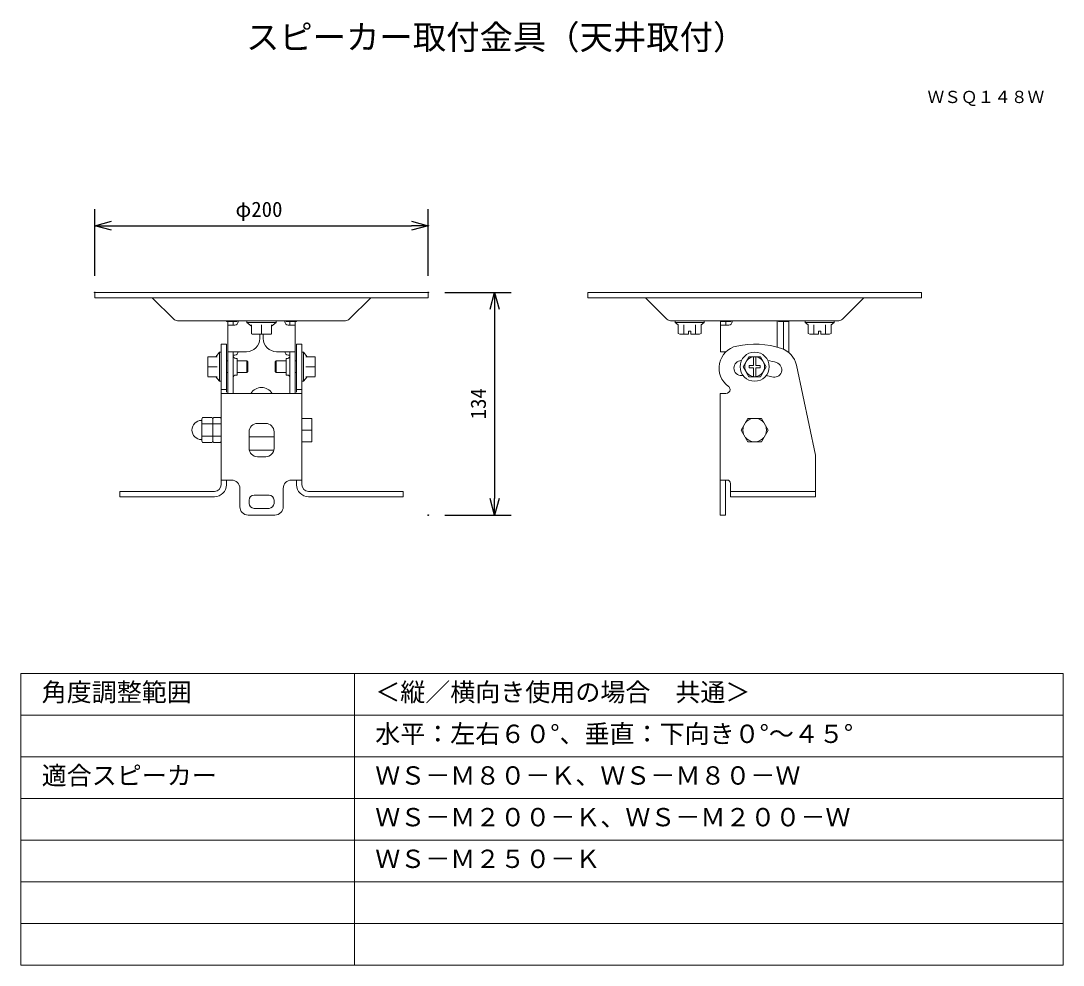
# Model space of a CAD drawing. Units: millimetres, scale not verified. Extents: x -62 to 63, y -57 to 57.
import ezdxf
from ezdxf.enums import TextEntityAlignment as Align

# ---------------------------------------------------------------- set-up
doc = ezdxf.new("R2010")
doc.units = ezdxf.units.MM
doc.header["$LTSCALE"] = 0.125
doc.header["$PDMODE"] = 32
doc.header["$PDSIZE"] = 0.0625
for name, color, linetype, lineweight in [('0-0_0', 7, 'Continuous', 25), ('0-1_WAKU', 1, 'Continuous', 18), ('0-4_GAIKEI', 1, 'Continuous', 18), ('0-5_SUNPO', 7, 'Continuous', 25)]:
    doc.layers.add(name, color=color, linetype=linetype, lineweight=lineweight)
for name, color, linetype in [('0-2_MOJI1', 7, 'Continuous'), ('0-3_TOUROKU', 7, 'Continuous'), ('0-6_DEFPOINTS', 7, 'Continuous')]:
    doc.layers.add(name, color=color, linetype=linetype)
doc.styles.add('ＭＳ ゴシック', font='')
doc.styles.get('ＭＳ ゴシック').set_extended_font_data('MS Gothic')

# ---------------------------------------------------------------- blocks, each defined once
blk = doc.blocks.new('_OPEN30')
at = {"layer": '0-0_0'}
blk.add_line((0, 0), (-1, 0), dxfattribs=at)
blk.add_lwpolyline([(-1, 0.26795), (0, 0), (-1, -0.26795)], dxfattribs=at)
blk = doc.blocks.new('D4')
at = {"layer": '0-5_SUNPO'}
for p, q in [((-52.5478, 25.6475), (-52.5478, 33.6475)), ((-12.5478, 25.6475), (-12.5478, 33.6475)), ((-50.5478, 31.6475), (-14.5478, 31.6475))]:
    blk.add_line(p, q, dxfattribs=at)
at = {"layer": '0-6_DEFPOINTS'}
for p in [(-12.5478, 31.6475), (-52.5478, 23.6475), (-12.5478, 23.6475)]:
    blk.add_point(p, dxfattribs=at)
at = {"layer": '0-5_SUNPO', "xscale": 2, "yscale": 2, "rotation": 180}
blk.add_blockref('_OPEN30', (-52.5478, 31.6475), dxfattribs=at)
at = {"layer": '0-5_SUNPO', "xscale": 2, "yscale": 2}
blk.add_blockref('_OPEN30', (-12.5478, 31.6475), dxfattribs=at)
at = {"layer": '0-5_SUNPO', "style": 'ＭＳ ゴシック'}
blk.add_text('φ200', height=1.833, dxfattribs=at).set_placement((-35.6728, 32.1475), align=Align.BOTTOM_LEFT)
blk = doc.blocks.new('D3')
at = {"layer": '0-5_SUNPO'}
for p, q in [((-10.5585, 23.6475), (-2.5901, 23.6475)), ((-4.5901, 21.6475), (-4.5901, -1.0725)), ((-10.5585, -3.0725), (-2.5901, -3.0725))]:
    blk.add_line(p, q, dxfattribs=at)
at = {"layer": '0-6_DEFPOINTS'}
for p in [(-12.5585, 23.6475), (-12.5585, -3.0725), (-4.5901, -3.0725)]:
    blk.add_point(p, dxfattribs=at)
at = {"layer": '0-5_SUNPO', "xscale": 2, "yscale": 2}
for p, rotation in [((-4.5901, 23.6475), 90), ((-4.5901, -3.0725), 270)]:
    blk.add_blockref('_OPEN30', p, dxfattribs=dict(at, rotation=rotation))
at = {"layer": '0-5_SUNPO', "style": 'ＭＳ ゴシック'}
blk.add_text('134', height=1.833, rotation=90, dxfattribs=at).set_placement((-5.0901, 8.4125), align=Align.BOTTOM_LEFT)

msp = doc.modelspace()

# ---------------------------------------------------------------- linework, layer by layer
at = {"layer": '0-1_WAKU', "color": 4}
for p, q in [((62.5118, -21.5047), (-62.4882, -21.5047)), ((-62.4882, -21.5047), (-62.4882, -56.5047)), ((-22.4882, -56.5047), (-22.4882, -21.5047)), ((62.5118, -56.5047), (62.5118, -21.5047)), ((-62.4882, -56.5047), (62.5118, -56.5047))]:
    msp.add_line(p, q, dxfattribs=at)
at = {"layer": '0-1_WAKU'}
for p, q in [((-62.4882, -26.5047), (62.5118, -26.5047)), ((-62.4882, -31.5047), (62.5118, -31.5047)), ((-62.4882, -36.5047), (62.5118, -36.5047)), ((-62.4882, -41.5047), (62.5118, -41.5047)), ((-62.4882, -46.5047), (62.5118, -46.5047)), ((-62.4882, -51.5047), (62.5118, -51.5047))]:
    msp.add_line(p, q, dxfattribs=at)
at = {"layer": '0-4_GAIKEI', "color": 7}
for p, q in [((-13.6245, 24.223), (-53.6245, 24.223)), ((-53.6245, 24.223), (-53.6245, 23.583)), ((-13.6245, 24.223), (-13.6245, 23.583)), ((5.5152, 24.223), (5.5152, 23.583)), ((45.5152, 24.223), (5.5152, 24.223)), ((45.5152, 24.223), (45.5152, 23.583)), ((-13.6245, 23.583), (-53.6245, 23.583)), ((-44.1519, 21.0105), (-46.7245, 23.583)), ((-23.097, 21.0105), (-20.5245, 23.583)), ((-19.8766, 23.57), (-20.5375, 23.57)), ((-19.8766, 23.583), (-19.8766, 23.57)), ((45.5152, 23.583), (5.5152, 23.583)), ((14.9877, 21.0105), (12.4152, 23.583)), ((35.3741, 23.583), (35.3741, 23.57)), ((42.3723, 23.57), (35.3741, 23.57)), ((36.0426, 21.0105), (38.6022, 23.57)), ((42.2454, 23.583), (42.2454, 23.57)), ((42.3723, 23.583), (42.3723, 23.57)), ((-23.5496, 20.823), (-43.6994, 20.823)), ((-37.6645, 20.305), (-37.6645, 20.663)), ((-37.6645, 12.1037), (-37.6645, 20.303)), ((-29.5845, 20.663), (-29.5845, 20.305)), ((-29.5845, 12.1037), (-29.5845, 20.303)), ((35.5901, 20.823), (15.4403, 20.823)), ((21.4152, 17.103), (21.4152, 20.663)), ((21.4202, 20.743), (21.4202, 20.823)), ((28.2152, 17.6389), (28.2152, 20.823)), ((29.6102, 20.743), (29.6102, 20.823)), ((29.6152, 20.663), (29.6152, 16.9954)), ((-33.8245, 19.223), (-33.8245, 18.703)), ((-33.4245, 19.223), (-33.4245, 18.703)), ((-38.4645, 1.143), (-38.4645, 18.003)), ((-38.4645, 18.003), (-37.8245, 18.003)), ((-37.8245, 18.003), (-37.8245, 12.2364)), ((-29.4245, 12.2364), (-29.4245, 18.003)), ((-29.4245, 18.003), (-28.7845, 18.003)), ((-28.7845, 1.143), (-28.7845, 18.003)), ((-37.647, 17.103), (-35.4245, 17.103)), ((-37.0245, 12.103), (-37.0245, 17.0657)), ((-31.8245, 17.103), (-29.6019, 17.103)), ((-30.2245, 12.103), (-30.2245, 17.0657)), ((22.0886, 17.103), (21.4152, 17.103)), ((30.5231, 15.4864), (32.8152, 4.703)), ((-37.8245, 12.568), (-38.4645, 12.568)), ((-28.7845, 12.568), (-29.4245, 12.568)), ((-38.4073, 12.103), (-28.8416, 12.103)), ((21.3752, -2.497), (21.3752, 12.103)), ((21.3752, 12.103), (22.0752, 12.103)), ((32.8152, -0.297), (32.8152, 4.703)), ((-37.2245, 1.703), (-38.445, 1.703)), ((-37.8245, 1.143), (-37.8245, 1.6494)), ((-28.8039, 1.703), (-30.0245, 1.703)), ((-29.4245, 1.143), (-29.4245, 1.6494)), ((22.2152, 1.703), (21.3752, 1.703)), ((22.0152, -2.497), (22.0152, 1.703)), ((22.6152, -0.297), (22.6152, 1.303)), ((-50.6245, 0.343), (-39.2645, 0.343)), ((-50.6245, -0.297), (-50.6245, 0.343)), ((-36.2245, 0.703), (-36.2245, -1.497)), ((-31.0245, 0.703), (-31.0245, -1.497)), ((-27.9845, 0.343), (-16.6245, 0.343)), ((-16.6245, 0.343), (-16.6245, -0.297)), ((-50.6245, -0.297), (-39.2645, -0.297)), ((-27.9845, -0.297), (-16.6245, -0.297)), ((32.8152, -0.297), (22.6152, -0.297)), ((-35.2245, -2.497), (-32.0245, -2.497)), ((21.3752, -2.497), (22.0152, -2.497))]:
    msp.add_line(p, q, dxfattribs=at)
at = {"layer": '0-4_GAIKEI'}
for p, q in [((-37.8195, 20.743), (-37.8195, 20.823)), ((-37.8195, 20.743), (-36.5895, 20.743)), ((-37.6637, 20.303), (-36.8245, 20.303)), ((-37.0245, 20.663), (-37.0245, 20.303)), ((-36.5895, 20.743), (-36.5895, 20.823)), ((-36.4245, 20.703), (-36.4245, 20.823)), ((-35.3745, 20.823), (-35.3745, 20.623)), ((-35.3745, 20.623), (-34.8245, 20.183)), ((-31.8745, 20.623), (-35.3745, 20.623)), ((-34.8245, 20.3315), (-34.8245, 19.2312)), ((-33.6245, 20.3315), (-33.6245, 19.2958)), ((-31.8745, 20.623), (-32.4245, 20.183)), ((-32.4245, 19.2312), (-32.4245, 20.3315)), ((-31.8745, 20.823), (-31.8745, 20.623)), ((-30.8245, 20.823), (-30.8245, 20.703)), ((-30.6595, 20.743), (-30.6595, 20.823)), ((-30.6595, 20.743), (-29.4295, 20.743)), ((-30.4245, 20.303), (-29.5852, 20.303)), ((-30.2245, 20.303), (-30.2245, 20.663)), ((-29.4295, 20.743), (-29.4295, 20.823)), ((15.9652, 20.823), (15.9652, 20.623)), ((15.9652, 20.623), (16.3295, 20.3315)), ((19.4652, 20.623), (15.9652, 20.623)), ((16.3295, 20.3315), (16.3295, 19.2958)), ((17.0223, 20.3315), (17.0223, 19.2958)), ((18.408, 20.3315), (18.408, 19.2958)), ((19.4652, 20.623), (19.1008, 20.3315)), ((19.1008, 20.3315), (19.1008, 19.2958)), ((19.4652, 20.823), (19.4652, 20.623)), ((21.4202, 20.743), (22.6502, 20.743)), ((21.4346, 20.303), (22.4152, 20.303)), ((22.0552, 20.663), (22.0552, 20.303)), ((22.6502, 20.743), (22.6502, 20.823)), ((22.8152, 20.703), (22.8152, 20.823)), ((28.3802, 20.743), (28.3802, 20.823)), ((28.3802, 20.743), (29.6102, 20.743)), ((28.9752, 17.3932), (28.9752, 20.663)), ((31.5652, 20.823), (31.5652, 20.623)), ((35.0652, 20.623), (31.5652, 20.623)), ((31.5652, 20.623), (31.9295, 20.3315)), ((31.9295, 20.3315), (31.9295, 19.2958)), ((32.6223, 20.3315), (32.6223, 19.2958)), ((34.008, 20.3315), (34.008, 19.2958)), ((35.0652, 20.623), (34.7008, 20.3315)), ((34.7008, 20.3315), (34.7008, 19.2958)), ((35.0652, 20.823), (35.0652, 20.623)), ((-32.4471, 19.223), (-34.8018, 19.223)), ((16.3295, 19.2958), (16.5295, 19.223)), ((17.5752, 19.223), (16.5297, 19.223)), ((17.5752, 19.223), (17.5752, 19.583)), ((17.5752, 19.583), (17.8552, 19.583)), ((17.8552, 19.223), (17.8552, 19.583)), ((18.9007, 19.223), (17.8552, 19.223)), ((19.1008, 19.2958), (18.9008, 19.223)), ((31.9295, 19.2958), (32.1295, 19.223)), ((33.1752, 19.223), (32.1297, 19.223)), ((33.1752, 19.223), (33.1752, 19.583)), ((33.1752, 19.583), (33.4552, 19.583)), ((33.4552, 19.223), (33.4552, 19.583)), ((34.5007, 19.223), (33.4552, 19.223)), ((34.7008, 19.2958), (34.5008, 19.223)), ((-40.0645, 14.1257), (-40.0645, 16.4804)), ((-38.9559, 16.503), (-40.0563, 16.503)), ((-38.6645, 17.053), (-39.1045, 16.503)), ((-38.6645, 13.553), (-38.6645, 17.053)), ((-38.4645, 17.053), (-38.6645, 17.053)), ((-37.0224, 16.703), (-36.8245, 16.703)), ((-36.5645, 16.303), (-36.7245, 16.303)), ((-36.5645, 14.303), (-36.5645, 16.303)), ((-30.6845, 14.303), (-30.6845, 16.303)), ((-30.5245, 16.303), (-30.6845, 16.303)), ((-30.4245, 16.703), (-30.2265, 16.703)), ((-28.7845, 17.053), (-28.5845, 17.053)), ((-28.5845, 17.053), (-28.5845, 13.553)), ((-28.5845, 17.053), (-28.1445, 16.503)), ((-28.293, 16.503), (-27.1926, 16.503)), ((-27.1845, 16.4804), (-27.1845, 14.1257)), ((24.8223, 16.503), (24.1295, 15.303)), ((24.8223, 16.503), (26.208, 16.503)), ((25.3752, 16.503), (25.3752, 15.443)), ((25.6552, 15.443), (25.6552, 16.503)), ((26.9008, 15.303), (26.208, 16.503)), ((-38.9559, 15.303), (-39.9917, 15.303)), ((-37.8245, 16.003), (-37.6645, 16.003)), ((-36.5645, 16.003), (-35.3895, 16.003)), ((-35.3895, 16.003), (-35.3895, 14.603)), ((-35.2645, 15.878), (-35.3895, 16.003)), ((-35.2645, 15.878), (-35.2645, 14.728)), ((-31.9845, 14.728), (-31.9845, 15.878)), ((-31.9844, 15.878), (-31.8594, 16.003)), ((-31.8595, 14.603), (-31.8595, 16.003)), ((-30.6845, 16.003), (-31.8595, 16.003)), ((-29.4245, 16.003), (-29.5845, 16.003)), ((-28.293, 15.303), (-27.2572, 15.303)), ((24.1295, 15.303), (24.8223, 14.103)), ((24.8652, 15.443), (24.8652, 15.163)), ((25.3752, 15.443), (24.8652, 15.443)), ((24.8652, 15.163), (25.3752, 15.163)), ((25.3752, 15.163), (25.3752, 14.103)), ((26.1652, 15.443), (25.6552, 15.443)), ((25.6552, 14.103), (25.6552, 15.163)), ((25.6552, 15.163), (26.1652, 15.163)), ((26.1652, 15.163), (26.1652, 15.443)), ((26.208, 14.103), (26.9008, 15.303)), ((-40.0563, 14.103), (-38.9559, 14.103)), ((-38.6645, 13.553), (-39.1045, 14.103)), ((-37.8245, 14.603), (-37.6645, 14.603)), ((-36.5645, 14.303), (-36.7245, 14.303)), ((-36.5645, 14.603), (-35.3895, 14.603)), ((-35.2645, 14.728), (-35.3895, 14.6031)), ((-31.9844, 14.728), (-31.8594, 14.6031)), ((-30.6845, 14.603), (-31.8595, 14.603)), ((-30.5245, 14.303), (-30.6845, 14.303)), ((-29.4245, 14.603), (-29.5845, 14.603)), ((-28.5845, 13.553), (-28.1445, 14.103)), ((-28.293, 14.103), (-27.1926, 14.103)), ((24.8223, 14.103), (26.208, 14.103)), ((-38.4645, 13.553), (-38.6645, 13.553)), ((-28.7845, 13.553), (-28.5845, 13.553)), ((-40.8145, 8.853), (-40.7645, 8.853)), ((-40.7645, 9.0041), (-40.6917, 9.2041)), ((-40.7645, 6.4019), (-40.7645, 9.0041)), ((-39.5372, 9.2041), (-40.6917, 9.2041)), ((-39.5372, 9.2041), (-39.4645, 9.0041)), ((-39.4645, 6.4019), (-39.4645, 9.0041)), ((-39.3913, 9.2041), (-39.4641, 9.004)), ((-39.3913, 9.2041), (-38.5377, 9.2041)), ((-38.4645, 9.003), (-38.5377, 9.2041)), ((-28.7845, 9.103), (-27.5845, 9.103)), ((-27.5845, 9.103), (-27.5845, 6.303)), ((24.7069, 9.103), (23.8986, 7.703)), ((26.3235, 9.103), (24.7069, 9.103)), ((27.1317, 7.703), (26.3235, 9.103)), ((-39.5372, 8.4536), (-40.6917, 8.4536)), ((-39.3913, 8.4536), (-38.5377, 8.4536)), ((-35.1245, 7.503), (-35.1245, 5.503)), ((-33.1245, 8.503), (-34.1245, 8.503)), ((-32.1245, 5.503), (-32.1245, 7.503)), ((-28.7845, 7.703), (-27.6572, 7.703)), ((23.8986, 7.703), (24.7069, 6.303)), ((26.3235, 6.303), (27.1317, 7.703)), ((-40.8145, 6.553), (-40.7645, 6.553)), ((-40.7645, 6.4019), (-40.6917, 6.2019)), ((-39.5372, 6.9525), (-40.6917, 6.9525)), ((-39.5372, 6.2019), (-39.4645, 6.4019)), ((-39.3913, 6.2019), (-39.4641, 6.402)), ((-39.3913, 6.9525), (-38.5377, 6.9525)), ((-38.4645, 6.403), (-38.5377, 6.2019)), ((-32.1245, 6.903), (-35.1245, 6.903)), ((-28.7845, 6.303), (-27.5845, 6.303)), ((24.7069, 6.303), (26.3235, 6.303)), ((-39.5372, 6.2019), (-40.6917, 6.2019)), ((-39.3913, 6.2019), (-38.5377, 6.2019)), ((-32.1468, 5.303), (-35.1021, 5.303)), ((-34.1245, 4.503), (-33.1245, 4.503)), ((22.6152, 0.343), (32.8152, 0.343)), ((-35.1245, -1.097), (-35.1245, -0.697)), ((-32.7245, -0.097), (-34.5245, -0.097)), ((-32.1245, -1.097), (-32.1245, -0.697)), ((-34.5245, -1.697), (-32.7245, -1.697))]:
    msp.add_line(p, q, dxfattribs=at)
msp.add_circle((25.5152, 15.303), 1.75, dxfattribs=at)
at = {"layer": '0-4_GAIKEI', "color": 7}
for centre, radius, start, end in [((-43.6994, 21.463), 0.64, 225, 270), ((-38.4645, 20.663), 0.8, 0, 5.76158), ((-28.7845, 20.663), 0.8, 174.23842, 180), ((-23.5496, 21.463), 0.64, 270, 315), ((15.4403, 21.463), 0.64, 225, 270), ((20.6152, 20.663), 0.8, 0, 11.54631), ((30.4152, 20.663), 0.8, 168.43406, 180), ((35.5901, 21.463), 0.64, 270, 315), ((-35.4245, 18.703), 1.6, 270, 0), ((-31.8245, 18.703), 1.6, 180, 270), ((23.935, 15.1369), 2.7, 102, 234.46433), ((25.5152, 7.703), 10.3, 71.85415, 102), ((27.8821, 14.9251), 2.7, 12, 71.85415), ((23.935, 15.1369), 0.9, 102, 282), ((25.5152, 7.703), 8.5, 100.63346, 102), ((25.5152, 7.703), 8.5, 72, 79.36633), ((27.8637, 14.9311), 0.9, 252, 72), ((25.5152, 7.703), 6.7, 72, 78.0863), ((22.0752, 12.603), 0.5, 270, 355.98082), ((22.0752, 12.5329), 0.5, 4.01918, 54.46433), ((-37.2245, 0.703), 1, 0, 90), ((-30.0245, 0.703), 1, 90, 180), ((22.2152, 1.303), 0.4, 0, 90), ((-39.2645, 1.143), 0.8, 270, 0), ((-39.2645, 1.143), 1.44, 270, 0), ((-27.9845, 1.143), 1.44, 180, 270), ((-27.9845, 1.143), 0.8, 180, 270), ((-35.2245, -1.497), 1, 180, 270), ((-32.0245, -1.497), 1, 270, 0)]:
    msp.add_arc(centre, radius, start, end, dxfattribs=at)
at = {"layer": '0-4_GAIKEI'}
for centre, radius, start, end in [((-38.4645, 20.663), 1.44, 0, 3.19658), ((-36.8245, 20.703), 0.4, 270, 0), ((-30.4245, 20.703), 0.4, 180, 270), ((-28.7845, 20.663), 1.44, 176.80342, 180), ((20.6152, 20.663), 1.44, 0, 3.19658), ((22.4152, 20.703), 0.4, 270, 0), ((30.4152, 20.663), 1.44, 176.76114, 180), ((-36.7245, 16.603), 0.3, 180, 270), ((-36.8245, 17.103), 0.4, 270, 0), ((-30.4245, 17.103), 0.4, 180, 270), ((-30.5245, 16.603), 0.3, 270, 360), ((25.5152, 15.303), 1.1856, 96.78129, 263.21871), ((25.5152, 15.303), 1.1856, 276.78129, 83.21871), ((-36.7245, 14.003), 0.3, 90, 180), ((-30.5245, 14.003), 0.3, 0, 90), ((-33.6245, 11.303), 1.5, 32.30235, 147.69765), ((-40.8145, 7.703), 1.15, 90, 270), ((25.5152, 7.703), 1.4166, 98.77493, 141.22507), ((25.5152, 7.703), 1.4166, 38.77493, 81.22507), ((-34.1245, 7.503), 1, 90, 180), ((-33.1245, 7.503), 1, 0, 90), ((25.5152, 7.703), 1.4166, 158.77493, 201.22507), ((25.5152, 7.703), 1.4166, 338.77493, 21.22507), ((25.5152, 7.703), 1.4166, 218.77493, 261.22507), ((25.5152, 7.703), 1.4166, 278.77493, 321.22507), ((-34.1245, 5.503), 1, 180, 270), ((-33.1245, 5.503), 1, 270, 0), ((-34.5245, -0.697), 0.6, 90, 180), ((-34.5245, -1.097), 0.6, 180, 270), ((-32.7245, -0.697), 0.6, 0, 90), ((-32.7245, -1.097), 0.6, 270, 0)]:
    msp.add_arc(centre, radius, start, end, dxfattribs=at)

# ---------------------------------------------------------------- block references
at = {"layer": '0-5_SUNPO'}
for name in ['D4', 'D3']:
    msp.add_blockref(name, (-1.0767, 0.5755), dxfattribs=at)

# ---------------------------------------------------------------- texts
at = {"layer": '0-2_MOJI1', "style": 'ＭＳ ゴシック'}
for s, height, p in [('スピーカー取付金具（天井取付）', 2.933, (-35.4882, 52.4953)), ('角度調整範囲', 2.199, (-59.9882, -25.5047)), ('＜縦／横向き使用の場合\u3000共通＞', 2.199, (-19.9882, -25.5047)), ('水平：左右６０°、垂直：下向き０°～４５°', 2.199, (-19.9882, -30.5047)), ('適合スピーカー', 2.199, (-59.9882, -35.5047)), ('ＷＳ－Ｍ８０－Ｋ、ＷＳ－Ｍ８０－Ｗ', 2.199, (-19.9882, -35.5047)), ('ＷＳ－Ｍ２００－Ｋ、ＷＳ－Ｍ２００－Ｗ', 2.199, (-19.9882, -40.5047)), ('ＷＳ－Ｍ２５０－Ｋ', 2.199, (-19.9882, -45.5047))]:
    msp.add_text(s, height=height, dxfattribs=at).set_placement(p, align=Align.BOTTOM_LEFT)
at = {"layer": '0-3_TOUROKU', "style": 'ＭＳ ゴシック'}
msp.add_text('ＷＳＱ１４８Ｗ', height=1.466, dxfattribs=at).set_placement((46.2451, 46.4953), align=Align.BOTTOM_LEFT)

doc.saveas('drawing.dxf')
